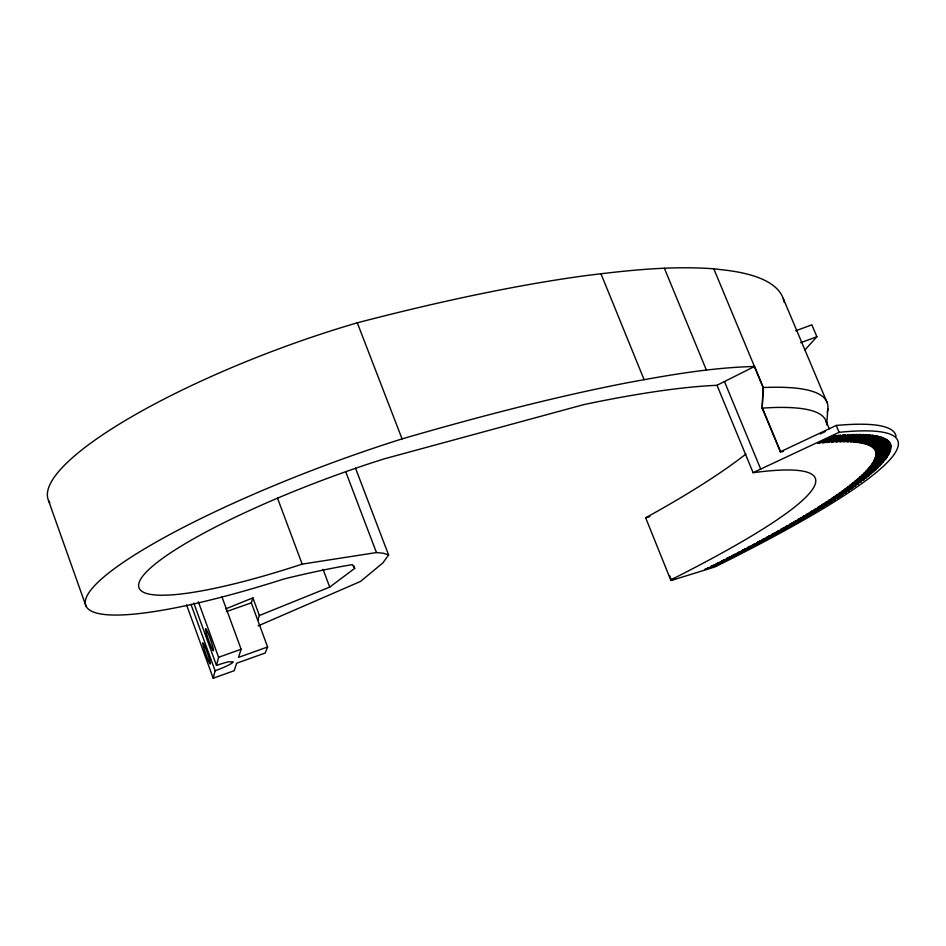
<?xml version="1.0" encoding="UTF-8"?>
<svg xmlns="http://www.w3.org/2000/svg" width="946" height="946" viewBox="0 0 946 946"><rect width="100%" height="100%" fill="white"/><g stroke="black" fill="none" stroke-linecap="round" stroke-linejoin="round"><path stroke-width="1.42" d="M754.506 366.67L754.506 366.492C711.297 367.545 668.562 375.124 626.146 382.976A704.924 100.252 -20 0 0 402.074 438.897A271.49 46.839 -20.6 0 0 92.14 588.424A271.49 46.839 -20.6 0 0 284.013 578.976L290.304 577.427A383.331 49.287 -19.7 0 1 344.722 565.921L352.397 564.644L354.715 568.369L329.728 587.099L259.381 615.515L257.75 620.257M783.264 451.514L780.332 451.81L762.157 408.093L763.186 387.411L754.506 366.492L716.902 385.318A659.646 93.216 -20 0 0 594.644 402.357L583.895 404.592L384.005 458.916A210.544 36.208 -20.6 0 0 142.917 575.925A210.544 36.208 -20.6 0 0 302.164 564.123L376.449 552.559L383.402 553.244L388.593 554.983L382.894 562.905L360.521 581.435L258.116 625.885M763.067 409.594L762.157 408.093L763.209 387.553L713.792 268.806C670.016 265.59 626.157 270.509 582.748 276.019A699.685 131.104 -19.5 0 0 357.292 322.811A269.22 61.135 -20.4 0 0 49.795 502.834M826.638 424.896L827.845 408.897M763.174 387.482L772.657 387.269A705.255 93.477 -20.1 0 1 827.206 412.16M225.716 608.857L252.866 597.872L251.34 602.85L267.612 646.993L265.176 653.024L236.618 663.241L234.23 670.69L213.193 678.235L215.12 670.738L191.021 604.482M215.12 670.738A18.601 2.247 -20.2 0 0 233.213 661.893L228.684 661.81A18.601 2.247 -20.2 0 0 216.48 665.452L218.585 657.281L198.353 601.751M221.861 596.678L241.124 649.252L238.51 657.387L267.612 646.993M795.669 330.793L811.869 324.845L816.895 336.741L804.892 349.996M669.602 575.665L671.506 580.406L675.255 578.514L670.702 579.945L645.657 517.793L654.218 513.028A659.386 93.193 -20 0 0 745.909 454.009M670.702 579.945L679.453 575.511A663.785 66.918 -20.4 0 0 762.322 471.569L753.004 472.693L839.126 432.31L836.229 425.452L780.332 451.81M820.158 433.978L825.468 431.482M800.694 342.7L816.895 336.741M218.585 657.281L241.124 649.252M226.425 611.577L251.34 602.85M671.506 580.406L715.105 566.867A766.154 78.388 -20.4 0 0 839.126 432.31M645.657 517.793L649.843 516.611M762.157 408.093L771.83 407.584A696.942 86.866 -20.1 0 1 826.544 423.501M717.021 385.318L753.111 472.681M783.253 298.534L827.265 402.949M825.917 420.84L829.275 428.798M762.441 408.069L780.627 451.786M724.459 381.557L760.69 469.098M664.423 268.357L706.437 370.17M600.982 273.784L644.12 379.701M357.292 322.811L402.074 438.897M355.519 468.164L388.593 554.983M345.822 471.983L376.449 552.559M353.674 565.613L354.715 568.369M323.071 569.374L329.728 587.099M277.45 497.998L302.164 564.123M252.866 597.872L259.381 615.515M193.776 603.051L216.48 665.452M186.599 605.014L213.193 678.235M48.518 500.6L86.062 606.303M713.792 268.806L723.666 269.941A698.905 130.938 -19.5 0 1 784.317 302.484M836.229 425.452A765.752 80.753 -20.3 0 1 896.063 436.461M875.878 454.305L875.83 454.943L891.026 448.12L875.878 454.305M875.76 455.582L875.641 456.244L890.825 449.468L875.76 455.582M875.476 456.918L875.287 457.604L890.458 450.864L875.476 456.918M875.038 458.302L874.766 459.011L889.926 452.318L875.038 458.302M874.447 459.732L874.092 460.477L889.24 453.82L874.447 459.732M873.702 461.222L873.264 461.979L888.389 455.369L873.702 461.222M872.791 462.748L872.283 463.528L887.383 456.965L872.791 462.748M871.739 464.332L871.16 465.136L886.225 458.609L871.739 464.332M870.545 465.952L869.894 466.78L884.912 460.3L870.545 465.952M869.197 467.62L868.475 468.471L883.469 462.038L869.197 467.62M867.719 469.322L866.926 470.197L881.873 463.812L867.719 469.322M866.087 471.084L865.223 471.971L880.135 465.633L866.087 471.084M864.337 472.87L863.402 473.792L878.266 467.501L864.337 472.87M862.433 474.715L861.439 475.637L876.256 469.405L862.433 474.715M860.411 476.583L859.346 477.529L874.104 471.345L860.411 476.583M858.259 478.499L857.135 479.456L871.834 473.319L858.259 478.499M855.976 480.438L854.794 481.431L869.433 475.341L855.976 480.438M853.576 482.425L852.322 483.43L866.914 477.387L853.576 482.425M851.045 484.447L849.745 485.464L864.266 479.48L851.045 484.447M848.408 486.492L847.037 487.533L861.487 481.597L848.408 486.492M845.641 488.585L844.222 489.638L858.601 483.761L845.641 488.585M842.768 490.702L841.29 491.766L855.598 485.948L842.768 490.702M839.776 492.854L838.239 493.942L852.488 488.16L839.776 492.854M836.678 495.03L835.082 496.13L849.26 490.406L836.678 495.03M833.473 497.241L831.83 498.353L845.925 492.689L833.473 497.241M830.162 499.476L828.46 500.611L842.484 494.995L830.162 499.476M826.745 501.747L824.995 502.882L838.936 497.324L826.745 501.747M823.221 504.041L821.435 505.188L835.294 499.689L823.221 504.041M819.614 506.358L817.77 507.529L831.546 502.078L819.614 506.358M815.89 508.7L813.998 509.882L827.703 504.49L815.89 508.7M812.082 511.065L810.143 512.259L823.753 506.926L812.082 511.065M808.18 513.465L806.193 514.671L819.721 509.386L808.18 513.465M804.183 515.877L802.161 517.095L815.594 511.869L804.183 515.877M800.103 518.313L798.034 519.543L811.384 514.376L800.103 518.313M795.929 520.785L793.812 522.015L807.08 516.906L795.929 520.785M791.672 523.256L789.52 524.51L802.681 519.449L791.672 523.256M787.332 525.763L785.133 527.028L798.211 522.015L787.332 525.763M782.91 528.282L780.663 529.559L793.647 524.604L782.91 528.282M778.404 530.824L776.122 532.101L789.011 527.218L778.404 530.824M773.816 533.39L771.498 534.679L784.293 529.843L773.816 533.39M769.157 535.968L766.804 537.257L779.504 532.48L769.157 535.968M764.427 538.558L762.027 539.87L774.632 535.14L764.427 538.558M759.614 541.171L757.178 542.484L769.689 537.813L759.614 541.171M754.731 543.808L752.259 545.121L764.664 540.509L754.731 543.808M749.776 546.445L747.269 547.781L759.579 543.217L749.776 546.445M744.75 549.106L742.208 550.442L754.423 545.937L744.75 549.106M739.654 551.778L737.088 553.126L749.197 548.68L739.654 551.778M734.498 554.474L731.897 555.822L743.899 551.423L734.498 554.474M729.271 557.17L726.634 558.53L738.542 554.19L729.271 557.17M723.986 559.89L721.313 561.25L733.126 556.969L723.986 559.89M718.629 562.61L715.933 563.982L727.64 559.76L718.629 562.61M713.213 565.353L710.493 566.725L722.094 562.551L713.213 565.353M707.75 568.108L704.983 569.48L716.489 565.365L707.75 568.108M833.639 435.81L817.711 443.26L820.158 443.024L836.11 435.586L833.639 435.81M838.523 435.385L822.547 442.799L824.877 442.598L840.876 435.195L838.523 435.385M843.17 435.03L827.159 442.421L829.382 442.255L845.405 434.888L843.17 435.03M847.581 434.77L831.546 442.125L833.651 442.007L849.697 434.675L847.581 434.77M851.755 434.592L835.708 441.912L837.707 441.841L853.765 434.545L851.755 434.592M855.716 434.51L839.658 441.782L841.538 441.747L857.608 434.486L855.716 434.51M859.441 434.498L843.371 441.735L845.156 441.735L861.227 434.521L859.441 434.498M862.941 434.569L846.883 441.758L848.55 441.806L864.62 434.64L862.941 434.569M866.229 434.722L850.17 441.865L851.743 441.948L867.789 434.829L866.229 434.722M869.303 434.947L853.257 442.054L854.723 442.172L870.746 435.101L869.303 434.947M872.153 435.255L856.13 442.314L857.49 442.468L873.501 435.444L872.153 435.255M874.79 435.645L858.791 442.645L860.044 442.834L876.031 435.858L874.79 435.645M877.214 436.094L861.25 443.047L862.409 443.284L878.361 436.354L877.214 436.094M879.437 436.626L863.509 443.532L864.561 443.792L880.478 436.922L879.437 436.626M881.459 437.229L865.566 444.076L866.524 444.372L882.393 437.549L881.459 437.229M883.28 437.903L867.435 444.691L868.286 445.022L884.108 438.258L883.28 437.903M884.9 438.637L869.102 445.377L869.871 445.743L885.633 439.027L884.9 438.637M886.319 439.441L870.58 446.122L871.254 446.524L886.958 439.866L886.319 439.441M887.549 440.316L871.869 446.938L872.449 447.363L888.093 440.777L887.549 440.316M888.601 441.25L872.981 447.813L873.465 448.274L889.051 441.735L888.601 441.25M889.453 442.243L873.903 448.747L874.293 449.232L889.808 442.763L889.453 442.243M890.127 443.307L874.648 449.74L874.944 450.261L890.387 443.851L890.127 443.307M890.612 444.419L875.428 451.348L890.789 444.998L890.612 444.419M890.931 445.601L875.736 452.484L891.014 446.205L890.931 445.601M891.061 446.831L875.866 453.69L891.061 446.831M203.626 647.206A11.21 0.911 70.6 0 0 210.154 663.962A11.21 0.911 70.6 0 0 205.98 649.157A11.21 0.911 70.6 0 0 203.626 647.206M206.429 633.323A11.707 0.993 70.7 0 0 213.252 650.765A11.707 0.993 70.7 0 0 208.912 635.227A11.707 0.993 70.7 0 0 206.429 633.323"/></g></svg>
